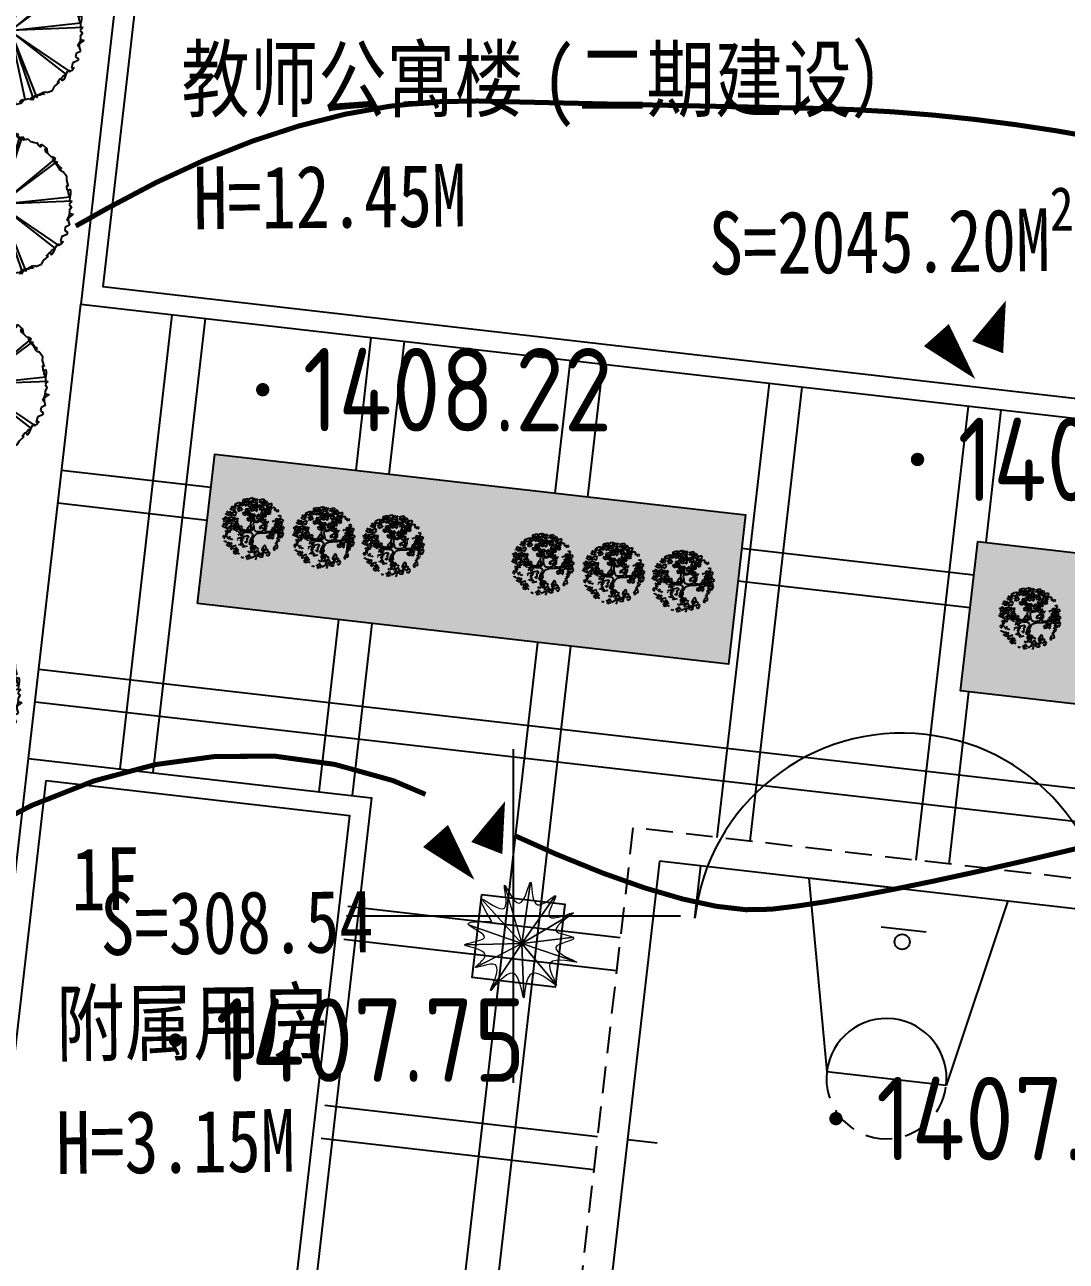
# Model space of a CAD drawing. Extents: x -2226 to 12369489, y -12501589 to 2275.
# Drawn here: x 5663817.36 to 5663848.56, y -6547817.75 to -6547780.72 of the extents above; entities that cross this region are included whole.
import ezdxf
from ezdxf.enums import TextEntityAlignment as Align

# ---------------------------------------------------------------- set-up
doc = ezdxf.new("R2010")
doc.units = 0
doc.header["$LTSCALE"] = 1000
doc.header["$MEASUREMENT"] = 0
doc.linetypes.add('DASHED', pattern=[1.2, 0.8, -0.4])
doc.layers.get('0').update_dxf_attribs({"linetype": 'CONTINUOUS'})
for name, color, linetype in [('0-road', 33, 'CONTINUOUS'), ('0-tree', 93, 'CONTINUOUS'), ('2222', 7, 'CONTINUOUS'), ('caodi', 7, 'CONTINUOUS'), ('GN-树木', 7, 'CONTINUOUS'), ('PUB_TEXT', 7, 'CONTINUOUS'), ('TREE', 94, 'CONTINUOUS'), ('体育块', 117, 'CONTINUOUS'), ('周边地形图', 8, 'CONTINUOUS'), ('建筑轮廓', 2, 'CONTINUOUS'), ('树', 85, 'CONTINUOUS'), ('灌木', 94, 'CONTINUOUS')]:
    doc.layers.add(name, color=color, linetype=linetype)
doc.styles.add('HT', font='simhei.ttf', dxfattribs={"width": 0.8})
doc.styles.get("Standard").update_dxf_attribs({"font": 'GBENOR', "bigfont": 'GBCBIG'})

# ---------------------------------------------------------------- blocks, each defined once
blk = doc.blocks.new('gc090')
for points in [[(1.067, 1.447, 0, 1, 0), (0.52, 0.049, 1, 1, 0)], [(-1.016, 0.411, 1, 0, 0), (0.151, -0.902, 0, 0, 0)]]:
    blk.add_lwpolyline(points, format="xyseb")
blk = doc.blocks.new('SSS')
at = {"layer": '体育块', "color": 7, "linetype": 'DASHED'}
for p, q in [((4171692, -5454047), (4167957, -5483814)), ((4188361, -5456139), (4171692, -5454047))]:
    blk.add_line(p, q, dxfattribs=at)
at = {"layer": '体育块', "color": 7, "linetype": 'ByBlock'}
for p, q in [((4172473, -5455052), (4168962, -5483033)), ((4187356, -5456920), (4172473, -5455052)), ((4179095, -5457092), (4180435, -5457260)), ((4180991, -5461866), (4177419, -5461417)), ((4172320, -5463499), (4171427, -5463387))]:
    blk.add_line(p, q, dxfattribs=at)
at = {"layer": '体育块', "color": 7}
for p, q in [((4173517, -5456770), (4173713, -5455208)), ((4179914, -5455986), (4176938, -5455612)), ((4176938, -5455612), (4177419, -5461417)), ((4182891, -5456359), (4180991, -5461866))]:
    blk.add_line(p, q, dxfattribs=at)
at = {"layer": '体育块', "color": 7, "linetype": 'ByBlock'}
blk.add_circle((4179718, -5457549), 225, dxfattribs=at)
at = {"layer": '体育块', "color": 7}
blk.add_arc((4179718, -5457549), 6250, 172.848, 352.848, dxfattribs=at)
at = {"layer": '体育块', "color": 7, "linetype": 'DASHED'}
blk.add_arc((4179205, -5461641), 1800, 352.848, 172.848, dxfattribs=at)
at = {"layer": '体育块', "color": 7, "linetype": 'ByBlock'}
blk.add_arc((4179205, -5461641), 1800, 172.848, 352.848, dxfattribs=at)
blk = doc.blocks.new('wqeqweq')
at = {"layer": '0-tree', "color": 76}
for p, q in [((164050, -121836), (163967, -121908)), ((164143, -121836), (164050, -121836)), ((164184, -121836), (164143, -121836)), ((164163, -121856), (164184, -121836)), ((164380, -121836), (164266, -121877)), ((164421, -121681), (164339, -121702)), ((164339, -121702), (164339, -121784)), ((164339, -121784), (164390, -121784)), ((164421, -121856), (164380, -121836)), ((164390, -121784), (164411, -121753)), ((164411, -121753), (164442, -121815)), ((164483, -121702), (164421, -121681)), ((164442, -121815), (164421, -121825)), ((164421, -121825), (164421, -121856)), ((164545, -121691), (164483, -121702)), ((164638, -121629), (164545, -121691)), ((164741, -121650), (164638, -121629)), ((164762, -121681), (164741, -121650)), ((164803, -121609), (164762, -121681)), ((164855, -121598), (164803, -121609)), ((164979, -121598), (164855, -121598)), ((165084, -123763), (164948, -121609)), ((164948, -121609), (164969, -121650)), ((164969, -121650), (165031, -121660)), ((165062, -121609), (164979, -121598)), ((165031, -121660), (165062, -121691)), ((165041, -121640), (165062, -121609)), ((165041, -121691), (165041, -121640)), ((165092, -121681), (165041, -121691)), ((165062, -121691), (165092, -121691)), ((165084, -123763), (165185, -121629)), ((165092, -121691), (165084, -123763)), ((165123, -121660), (165092, -121681)), ((165154, -121691), (165123, -121660)), ((165144, -121733), (165154, -121691)), ((165185, -121629), (165258, -121681)), ((165258, -121681), (165196, -121702)), ((165196, -121702), (165247, -121712)), ((165247, -121712), (165330, -121671)), ((165330, -121671), (165351, -121650)), ((165351, -121650), (165454, -121702)), ((165454, -121702), (165516, -121702)), ((165516, -121702), (165536, -121702)), ((165536, -121702), (165660, -121702)), ((165722, -121753), (165640, -121681)), ((165640, -121681), (165733, -121753)), ((165660, -121702), (165722, -121753)), ((165733, -121753), (165753, -121774)), ((165753, -121774), (165805, -121774)), ((165805, -121774), (165784, -121691)), ((165784, -121691), (165857, -121712)), ((165857, -121712), (165980, -121774)), ((166032, -121898), (165929, -121794)), ((165929, -121794), (165960, -121877)), ((165980, -121774), (166032, -121898)), ((163647, -122104), (163626, -122207)), ((163626, -122207), (163647, -122166)), ((163688, -122042), (163647, -122104)), ((163647, -122166), (163709, -122176)), ((163761, -122042), (163688, -122042)), ((163709, -122176), (163771, -122187)), ((163812, -122021), (163761, -122042)), ((163771, -122187), (163761, -122228)), ((163905, -121939), (163812, -122021)), ((163967, -121939), (163905, -121939)), ((163967, -121908), (163967, -121939)), ((164174, -121929), (164163, -121856)), ((164246, -121918), (164174, -121929)), ((164266, -121877), (164246, -121918)), ((166311, -121991), (165084, -123763)), ((165084, -123763), (166383, -122063)), ((165960, -121877), (166063, -121918)), ((166063, -121918), (166177, -121980)), ((166177, -121980), (166197, -121960)), ((166197, -121960), (166311, -121991)), ((166301, -122032), (166228, -121970)), ((166228, -121970), (166228, -122021)), ((166228, -122021), (166311, -122104)), ((166332, -122094), (166301, -122032)), ((166311, -122104), (166435, -122187)), ((166466, -122166), (166332, -122094)), ((166383, -122063), (166383, -122145)), ((166383, -122145), (166466, -122187)), ((166435, -122187), (166528, -122279)), ((166486, -122197), (166466, -122166)), ((166466, -122187), (166559, -122248)), ((166569, -122218), (166486, -122197)), ((163317, -122517), (163275, -122579)), ((163399, -122475), (163317, -122517)), ((163430, -122465), (163399, -122475)), ((163492, -122352), (163430, -122465)), ((163533, -122269), (163492, -122352)), ((163513, -122372), (163585, -122331)), ((163554, -122434), (163513, -122372)), ((163585, -122259), (163533, -122269)), ((163533, -122455), (163647, -122279)), ((165084, -123763), (163533, -122455)), ((163585, -122393), (163554, -122434)), ((163585, -122331), (163585, -122259)), ((163595, -122362), (163585, -122393)), ((163647, -122352), (163595, -122362)), ((163647, -122279), (165084, -123763)), ((163730, -122290), (163647, -122352)), ((163761, -122228), (163657, -122238)), ((163657, -122238), (163657, -122269)), ((163657, -122269), (163657, -122290)), ((163657, -122290), (163730, -122290)), ((166528, -122279), (166600, -122310)), ((166559, -122248), (166569, -122218)), ((166600, -122310), (166631, -122290)), ((166631, -122290), (166776, -122403)), ((166776, -122403), (166807, -122527)), ((166807, -122527), (166910, -122692)), ((163141, -122868), (163120, -122991)), ((163244, -122806), (163141, -122826)), ((163141, -122826), (163141, -122868)), ((163244, -122713), (163193, -122713)), ((163193, -122713), (163244, -122806)), ((163203, -122744), (163306, -122672)), ((163224, -122682), (163203, -122744)), ((163275, -122579), (163224, -122579)), ((163224, -122579), (163224, -122682)), ((163244, -122775), (163244, -122713)), ((163306, -122672), (163327, -122754)), ((163327, -122754), (163409, -122775)), ((163409, -122775), (163451, -122702)), ((163451, -122651), (163420, -122630)), ((163420, -122630), (163440, -122713)), ((163440, -122713), (163513, -122702)), ((163451, -122702), (163451, -122651)), ((163513, -122702), (165084, -123763)), ((166910, -122692), (166858, -122672)), ((166858, -122672), (166858, -122692)), ((166858, -122692), (166899, -122795)), ((166899, -122795), (166920, -122816)), ((166920, -122816), (166982, -122754)), ((166972, -122899), (166930, -122785)), ((167044, -122971), (166972, -122899)), ((166982, -122754), (167013, -122806)), ((167013, -122806), (167034, -122878)), ((167034, -122878), (167044, -123002)), ((162996, -123115), (162976, -123208)), ((162976, -123208), (162986, -123177)), ((163017, -123270), (162976, -123322)), ((162986, -123177), (163162, -123136)), ((163120, -123033), (162996, -123115)), ((163048, -123353), (163017, -123270)), ((163162, -123136), (163038, -123167)), ((163038, -123167), (163110, -123208)), ((163058, -123260), (163048, -123353)), ((163100, -123239), (163058, -123239)), ((163058, -123239), (163058, -123260)), ((163110, -123208), (163100, -123239)), ((163120, -122991), (163120, -123033)), ((165084, -123763), (167044, -122971)), ((167147, -123084), (165084, -123763)), ((167044, -123002), (167065, -123084)), ((167065, -123084), (167127, -123095)), ((167127, -123105), (167085, -123198)), ((167085, -123198), (167127, -123229)), ((167127, -123095), (167147, -123084)), ((167127, -123229), (167168, -123249)), ((167168, -123249), (167137, -123373)), ((162996, -123363), (162893, -123476)), ((162893, -123476), (162924, -123507)), ((162924, -123507), (162924, -123631)), ((162924, -123631), (162924, -123703)), ((162924, -123703), (162986, -123641)), ((162976, -123322), (162996, -123363)), ((162986, -123641), (165084, -123763)), ((167137, -123373), (167158, -123425)), ((167168, -123538), (167137, -123662)), ((167137, -123662), (167168, -123672)), ((167158, -123425), (167168, -123538)), ((167281, -123445), (167168, -123590)), ((167168, -123672), (167178, -123559)), ((167168, -123590), (167189, -123672)), ((167178, -123456), (167281, -123445)), ((167178, -123559), (167178, -123456)), ((167189, -123672), (167261, -123796)), ((162893, -123837), (162934, -123879)), ((162934, -123879), (162965, -123951)), ((162955, -123786), (162945, -123755)), ((162955, -124023), (162945, -124075)), ((165084, -123763), (162955, -123786)), ((165084, -123763), (162955, -124188)), ((162965, -123951), (162955, -123992)), ((162955, -123992), (162955, -124023)), ((162976, -124075), (165084, -123763)), ((165041, -123788), (163065, -124290)), ((163513, -124849), (165084, -123788)), ((165084, -123788), (163533, -125096)), ((163647, -125272), (165084, -123788)), ((165106, -123778), (164211, -125622)), ((165078, -123825), (164426, -125734)), ((165084, -123788), (164948, -125942)), ((165092, -125860), (165084, -123788)), ((165084, -123788), (165185, -125922)), ((166311, -125561), (165084, -123788)), ((165084, -123788), (166383, -125488)), ((167147, -124467), (165084, -123788)), ((165084, -123788), (167044, -124580)), ((165087, -123778), (165534, -125864)), ((165087, -123797), (166056, -125631)), ((165087, -123806), (165339, -125883)), ((167261, -123796), (167158, -123889)), ((167158, -123889), (167168, -123992)), ((167168, -123992), (167261, -124013)), ((167261, -124013), (167261, -124085)), ((162955, -124095), (162914, -124064)), ((162914, -124064), (162934, -124157)), ((162934, -124157), (162945, -124250)), ((162945, -124075), (162976, -124075)), ((162945, -124250), (163017, -124261)), ((162955, -124147), (162955, -124095)), ((162955, -124188), (162955, -124147)), ((163027, -124384), (162996, -124405)), ((162996, -124405), (163058, -124488)), ((163017, -124261), (163079, -124281)), ((163058, -124395), (163027, -124384)), ((163089, -124291), (163048, -124302)), ((163048, -124302), (163058, -124395)), ((163079, -124281), (163089, -124291)), ((167137, -124446), (167096, -124426)), ((167096, -124426), (167096, -124488)), ((167168, -124168), (167137, -124178)), ((167137, -124178), (167137, -124343)), ((167137, -124343), (167158, -124343)), ((167178, -124415), (167137, -124446)), ((167158, -124343), (167220, -124312)), ((167261, -124085), (167168, -124168)), ((167220, -124312), (167178, -124415)), ((163058, -124488), (163069, -124570)), ((163069, -124570), (163100, -124570)), ((163100, -124570), (163141, -124601)), ((163141, -124601), (163151, -124642)), ((163151, -124642), (163151, -124735)), ((163151, -124735), (163162, -124818)), ((163306, -124880), (163327, -124797)), ((163327, -124797), (163409, -124776)), ((163409, -124776), (163451, -124849)), ((166858, -124859), (166899, -124756)), ((166899, -124756), (166920, -124735)), ((166920, -124735), (166982, -124797)), ((166972, -124653), (166930, -124766)), ((167044, -124580), (166972, -124653)), ((166982, -124797), (167013, -124745)), ((167013, -124745), (167034, -124673)), ((167034, -124673), (167044, -124549)), ((167044, -124549), (167065, -124467)), ((167065, -124467), (167127, -124457)), ((167127, -124457), (167147, -124467)), ((163162, -124818), (163358, -124807)), ((163224, -124869), (163203, -124807)), ((163203, -124807), (163306, -124880)), ((163224, -124972), (163224, -124869)), ((163275, -124972), (163224, -124972)), ((163317, -125034), (163275, -124972)), ((163399, -125076), (163317, -125034)), ((163358, -124807), (163337, -124880)), ((163430, -125086), (163399, -125076)), ((163420, -124921), (163440, -124838)), ((163451, -124900), (163420, -124921)), ((163492, -125199), (163430, -125086)), ((163440, -124838), (163513, -124849)), ((163451, -124849), (163451, -124900)), ((163554, -125117), (163513, -125179)), ((163533, -125096), (163647, -125272)), ((163585, -125158), (163554, -125117)), ((163595, -125189), (163585, -125158)), ((166631, -125261), (166776, -125148)), ((166776, -125148), (166807, -125024)), ((166807, -125024), (166910, -124859)), ((166910, -124859), (166858, -124880)), ((166858, -124880), (166858, -124859)), ((163533, -125282), (163492, -125199)), ((163513, -125179), (163585, -125220)), ((163585, -125292), (163533, -125282)), ((163585, -125220), (163585, -125292)), ((163647, -125199), (163595, -125189)), ((163647, -125447), (163626, -125344)), ((163626, -125344), (163647, -125385)), ((163730, -125261), (163647, -125199)), ((163647, -125385), (163709, -125375)), ((163688, -125509), (163647, -125447)), ((163657, -125282), (163657, -125261)), ((163657, -125261), (163730, -125261)), ((163657, -125313), (163657, -125282)), ((163761, -125323), (163657, -125313)), ((163761, -125509), (163688, -125509)), ((163709, -125375), (163771, -125365)), ((163771, -125365), (163761, -125323)), ((163812, -125530), (163761, -125509)), ((163905, -125612), (163812, -125530)), ((166228, -125530), (166311, -125447)), ((166301, -125519), (166228, -125581)), ((166228, -125581), (166228, -125530)), ((166332, -125457), (166301, -125519)), ((166311, -125447), (166435, -125365)), ((166466, -125385), (166332, -125457)), ((166383, -125406), (166466, -125365)), ((166383, -125488), (166383, -125406)), ((166435, -125365), (166528, -125272)), ((166466, -125365), (166559, -125303)), ((166486, -125354), (166466, -125385)), ((166569, -125334), (166486, -125354)), ((166528, -125272), (166600, -125241)), ((166559, -125303), (166569, -125334)), ((166600, -125241), (166631, -125261)), ((163967, -125612), (163905, -125612)), ((163967, -125643), (163967, -125612)), ((164050, -125715), (163967, -125643)), ((164143, -125715), (164050, -125715)), ((164184, -125715), (164143, -125715)), ((164174, -125623), (164163, -125695)), ((164163, -125695), (164184, -125715)), ((164246, -125633), (164174, -125623)), ((164266, -125674), (164246, -125633)), ((164380, -125715), (164266, -125674)), ((164339, -125850), (164339, -125767)), ((164339, -125767), (164390, -125767)), ((164421, -125870), (164339, -125850)), ((164421, -125695), (164380, -125715)), ((164390, -125767), (164411, -125798)), ((164411, -125798), (164442, -125736)), ((164421, -125726), (164421, -125695)), ((164442, -125736), (164421, -125726)), ((164483, -125850), (164421, -125870)), ((164545, -125860), (164483, -125850)), ((164638, -125922), (164545, -125860)), ((164741, -125901), (164638, -125922)), ((164762, -125870), (164741, -125901)), ((164803, -125942), (164762, -125870)), ((164948, -125942), (164969, -125901)), ((164969, -125901), (165031, -125891)), ((165031, -125891), (165062, -125860)), ((165092, -125870), (165041, -125860)), ((165041, -125860), (165041, -125911)), ((165062, -125860), (165092, -125860)), ((165123, -125891), (165092, -125870)), ((165154, -125860), (165123, -125891)), ((165144, -125819), (165154, -125860)), ((165185, -125922), (165258, -125870)), ((165196, -125850), (165247, -125839)), ((165258, -125870), (165196, -125850)), ((165247, -125839), (165330, -125880)), ((165330, -125880), (165351, -125901)), ((165351, -125901), (165454, -125850)), ((165454, -125850), (165516, -125850)), ((165516, -125850), (165536, -125850)), ((165536, -125850), (165660, -125850)), ((165722, -125798), (165640, -125870)), ((165640, -125870), (165733, -125798)), ((165660, -125850), (165722, -125798)), ((165733, -125798), (165753, -125777)), ((165753, -125777), (165805, -125777)), ((165805, -125777), (165784, -125860)), ((165784, -125860), (165857, -125839)), ((165857, -125839), (165980, -125777)), ((166032, -125653), (165929, -125757)), ((165929, -125757), (165960, -125674)), ((165960, -125674), (166063, -125633)), ((165980, -125777), (166032, -125653)), ((166063, -125633), (166177, -125571)), ((166177, -125571), (166197, -125592)), ((166197, -125592), (166311, -125561)), ((164855, -125953), (164803, -125942)), ((164979, -125953), (164855, -125953)), ((165062, -125942), (164979, -125953)), ((165041, -125911), (165062, -125942))]:
    blk.add_line(p, q, dxfattribs=at)
for centre, radius in [((165078, -123769), 85.9), ((165069, -123732), 75.1), ((165056, -123787), 34.9), ((165106, -123778), 75.1), ((165083, -123767), 42.8)]:
    blk.add_circle(centre, radius, dxfattribs=at)
blk = doc.blocks.new('银杏')
at = {"layer": '树'}
for p, q in [((-1779, 2121), (-1842, 2086)), ((-1842, 2086), (-1809, 1967)), ((-1740, 1990), (-1779, 2121)), ((-2357, 1231), (-2239, 1343)), ((-2256, 1196), (-2357, 1231)), ((-2259, 965), (-2192, 1109)), ((-2192, 1109), (-2256, 1196)), ((-2239, 1343), (-1859, 1218)), ((-2061, 1197), (-2140, 1016)), ((-2083, 1544), (-2043, 1655)), ((-1993, 1335), (-2083, 1544)), ((-1881, 1022), (-2061, 1197)), ((-2043, 1655), (-1862, 1582)), ((-1803, 1402), (-1993, 1335)), ((-1859, 1218), (-1881, 1022)), ((-1809, 1967), (-1796, 1913)), ((-1679, 1285), (-1803, 1402)), ((-1728, 1313), (-1791, 1278)), ((-1791, 1278), (-1757, 1159)), ((-1744, 1105), (-1774, 1012)), ((-1757, 1159), (-1744, 1105)), ((-1688, 1927), (-1740, 1990)), ((-1688, 1182), (-1728, 1313)), ((-1683, 2006), (-1688, 1927)), ((-1637, 1119), (-1688, 1182)), ((-1632, 1198), (-1637, 1119)), ((-1517, 1139), (-1556, 1210)), ((-1422, 1085), (-1517, 1139)), ((1861, 1070), (2241, 945)), ((1957, 1990), (1896, 1865)), ((2040, 1929), (1957, 1990)), ((1967, 1706), (2100, 1703)), ((1971, 1876), (2040, 1899)), ((2105, 1752), (2010, 1806)), ((2040, 1899), (2040, 1929)), ((2100, 1703), (2105, 1752)), ((2231, 1413), (2226, 1333)), ((2292, 1538), (2231, 1413)), ((2375, 1477), (2292, 1538)), ((2303, 1254), (2436, 1251)), ((2307, 1424), (2376, 1447)), ((2346, 1354), (2307, 1424)), ((2441, 1300), (2346, 1354)), ((2418, 1049), (2357, 941)), ((2376, 1447), (2375, 1477)), ((2487, 1029), (2418, 1049)), ((2422, 909), (2487, 1029)), ((2436, 1251), (2441, 1300)), ((-2494, 659), (-2376, 771)), ((-2392, 624), (-2494, 659)), ((-2328, 537), (-2392, 624)), ((-2376, 771), (-1995, 646)), ((-2197, 626), (-2276, 444)), ((-2276, 444), (-2162, 416)), ((-2212, 762), (-2259, 965)), ((-2180, 764), (-2212, 762)), ((-2018, 450), (-2197, 626)), ((-2030, 848), (-2180, 764)), ((-1976, 168), (-2166, 276)), ((-2162, 416), (-2009, 287)), ((-2140, 1016), (-2026, 987)), ((-2080, 857), (-1962, 968)), ((-1979, 821), (-2080, 857)), ((-1839, 740), (-2030, 848)), ((-2026, 987), (-1873, 859)), ((-1995, 646), (-2018, 450)), ((-2009, 287), (-1897, 410)), ((-1982, 590), (-1915, 735)), ((-1935, 388), (-1982, 590)), ((-1915, 735), (-1979, 821)), ((-1806, 246), (-1976, 168)), ((-1962, 968), (-1582, 843)), ((-1903, 390), (-1935, 388)), ((-1753, 473), (-1903, 390)), ((-1897, 410), (-1806, 246)), ((-1873, 859), (-1761, 982)), ((-1784, 823), (-1863, 641)), ((-1863, 641), (-1749, 613)), ((-1670, 818), (-1839, 740)), ((-1801, 161), (-1683, 273)), ((-1700, 126), (-1801, 161)), ((-1604, 647), (-1784, 823)), ((-1774, 1012), (-1761, 989)), ((-1761, 989), (-1673, 977)), ((-1761, 982), (-1670, 818)), ((-1562, 365), (-1753, 473)), ((-1749, 613), (-1596, 484)), ((-1703, -105), (-1635, 39)), ((-1635, 39), (-1700, 126)), ((-1683, 273), (-1302, 148)), ((-1596, 484), (-1484, 607)), ((-1504, 128), (-1584, -54)), ((-1393, 444), (-1562, 365)), ((-1325, -48), (-1504, 128)), ((-1302, 148), (-1325, -48)), ((-1032, 733), (-925, 716)), ((1075, 115), (986, 324)), ((1026, 434), (1207, 361)), ((1266, 182), (1075, 115)), ((1207, 361), (1450, 200)), ((1390, 65), (1266, 182)), ((1291, 513), (1345, 441)), ((1345, 441), (1409, 354)), ((1450, 200), (1390, 65)), ((1409, 354), (1469, 406)), ((1481, 30), (1453, -18)), ((1469, 406), (1560, 310)), ((1471, 517), (1479, 598)), ((1530, 569), (1471, 517)), ((1542, 137), (1481, 30)), ((1662, 614), (1530, 569)), ((1611, 118), (1542, 137)), ((1546, -3), (1611, 118)), ((1560, 310), (1599, 341)), ((1570, 446), (1592, 524)), ((1599, 341), (1570, 446)), ((1592, 524), (1657, 491)), ((1663, 263), (1656, 237)), ((1656, 237), (1710, 166)), ((1657, 491), (1678, 513)), ((1678, 513), (1662, 614)), ((1751, 307), (1663, 263)), ((1710, 166), (1774, 78)), ((1779, 354), (1751, 307)), ((1840, 462), (1779, 354)), ((1834, 130), (1926, 35)), ((1904, 68), (1835, 87)), ((1836, 241), (1844, 322)), ((1896, 293), (1836, 241)), ((1839, -53), (1904, 68)), ((1909, 442), (1840, 462)), ((1841, 692), (1909, 836)), ((1888, 489), (1841, 692)), ((1844, 322), (1909, 442)), ((1920, 491), (1888, 489)), ((2028, 339), (1896, 293)), ((2070, 575), (1920, 491)), ((1926, 35), (1964, 65)), ((1935, 171), (1957, 248)), ((1964, 65), (1935, 171)), ((1957, 248), (2022, 215)), ((2040, 924), (1960, 743)), ((1960, 743), (2075, 715)), ((2022, 215), (2043, 237)), ((2043, 237), (2028, 339)), ((2219, 749), (2040, 924)), ((2261, 467), (2070, 575)), ((2075, 715), (2228, 586)), ((2100, 39), (2141, 149)), ((2190, -170), (2100, 39)), ((2141, 149), (2322, 76)), ((2241, 945), (2219, 749)), ((2228, 586), (2339, 709)), ((2242, 849), (2234, 823)), ((2234, 823), (2288, 752)), ((2329, 894), (2242, 849)), ((2318, 508), (2255, 474)), ((2255, 474), (2288, 355)), ((2430, 545), (2261, 467)), ((2302, 301), (2271, 208)), ((2271, 208), (2284, 184)), ((2284, 184), (2373, 173)), ((2288, 752), (2352, 665)), ((2288, 355), (2302, 301)), ((2357, 378), (2318, 508)), ((2357, 941), (2329, 894)), ((2339, 709), (2430, 545)), ((2352, 665), (2412, 717)), ((2409, 314), (2357, 378)), ((2373, 173), (2480, 156)), ((2414, 394), (2409, 314)), ((2412, 717), (2504, 621)), ((2414, 827), (2422, 909)), ((2474, 880), (2414, 827)), ((2475, 519), (2414, 394)), ((2606, 925), (2474, 880)), ((2558, 458), (2475, 519)), ((2480, 156), (2486, 235)), ((2486, 235), (2618, 232)), ((2490, 405), (2558, 428)), ((2529, 335), (2490, 405)), ((2504, 621), (2542, 652)), ((2513, 757), (2535, 834)), ((2542, 652), (2513, 757)), ((2624, 281), (2529, 335)), ((2535, 834), (2600, 802)), ((2558, 428), (2558, 458)), ((2600, 802), (2621, 824)), ((2621, 824), (2606, 925)), ((2618, 232), (2624, 281)), ((-2057, -91), (-2057, -60)), ((-1655, -308), (-1703, -105)), ((-1624, -306), (-1655, -308)), ((-1474, -222), (-1624, -306)), ((-1584, -54), (-1469, -82)), ((-1283, -330), (-1474, -222)), ((-1469, -82), (-1316, -211)), ((-1316, -211), (-1204, -88)), ((-1114, -251), (-1283, -330)), ((-1204, -88), (-1114, -251)), ((-1177, -1203), (-1135, -979)), ((-1135, -979), (-1041, -910)), ((-1041, -910), (-930, -1071)), ((325, -413), (443, -302)), ((426, -448), (325, -413)), ((423, -679), (490, -535)), ((490, -535), (426, -448)), ((443, -302), (823, -427)), ((652, -797), (502, -880)), ((749, -124), (867, -13)), ((851, -160), (749, -124)), ((860, -932), (799, -1040)), ((823, -427), (801, -622)), ((809, -786), (921, -662)), ((1012, -826), (843, -905)), ((848, -391), (915, -246)), ((895, -593), (848, -391)), ((915, -246), (851, -160)), ((928, -952), (860, -932)), ((864, -1072), (928, -952)), ((867, -13), (1248, -138)), ((926, -591), (895, -593)), ((921, -662), (1012, -826)), ((1077, -508), (926, -591)), ((1046, -158), (967, -340)), ((967, -340), (1081, -368)), ((1225, -334), (1046, -158)), ((1267, -616), (1077, -508)), ((1277, -702), (1214, -737)), ((1365, -62), (1358, -88)), ((1453, -18), (1365, -62)), ((1662, -709), (1754, -805)), ((1762, -1019), (1700, -1054)), ((1754, -805), (1792, -774)), ((1802, -1150), (1762, -1019)), ((1792, -774), (1763, -669)), ((1920, -1008), (1859, -1134)), ((1924, -715), (1877, -513)), ((2023, -36), (1891, -81)), ((1896, -135), (2277, -260)), ((2003, -1069), (1920, -1008)), ((1955, -713), (1924, -715)), ((2004, -715), (1942, -750)), ((1953, -127), (2017, -159)), ((2106, -630), (1955, -713)), ((1958, -1015), (1971, -1039)), ((2017, -159), (2039, -138)), ((2039, -138), (2023, -36)), ((2254, -456), (2075, -280)), ((2110, -490), (2263, -619)), ((2167, -1068), (2172, -988)), ((2172, -988), (2305, -991)), ((2381, -103), (2190, -170)), ((2277, -260), (2254, -456)), ((2263, -619), (2375, -496)), ((2466, -659), (2296, -738)), ((2305, -991), (2311, -942)), ((2375, -496), (2466, -659)), ((770, -1087), (683, -1132)), ((799, -1040), (770, -1087)), ((856, -1153), (864, -1072)), ((915, -1101), (856, -1153)), ((1047, -1055), (915, -1101)), ((1025, -1624), (1139, -1652)), ((1063, -1157), (1047, -1055)), ((1354, -1538), (1264, -1328)), ((1305, -1218), (1486, -1291)), ((1700, -1054), (1733, -1173)), ((1746, -1227), (1716, -1320)), ((1733, -1173), (1746, -1227)), ((1853, -1213), (1802, -1150)), ((1859, -1134), (1853, -1213)), ((1930, -1293), (2063, -1295)), ((1934, -1122), (2003, -1100)), ((1973, -1193), (1934, -1122)), ((2068, -1247), (1973, -1193)), ((2003, -1100), (2003, -1069)), ((2060, -1051), (2167, -1068)), ((2063, -1295), (2068, -1247))]:
    blk.add_line(p, q, dxfattribs=at)
at = {"layer": '树', "color": 60}
for p, q in [((-1622, 2132), (-1683, 2006)), ((-1539, 2071), (-1622, 2132)), ((-1574, 2147), (-1456, 2259)), ((-1473, 2112), (-1574, 2147)), ((-1539, 2040), (-1539, 2071)), ((-1456, 2259), (-1076, 2134)), ((-1098, 1938), (-1277, 2114)), ((-1267, 2458), (-1227, 2569)), ((-1177, 2249), (-1267, 2458)), ((-1227, 2569), (-1046, 2496)), ((-987, 2316), (-1177, 2249)), ((-1078, 2297), (-1141, 2262)), ((-1141, 2262), (-1107, 2143)), ((-1094, 2089), (-1124, 1996)), ((-1107, 2143), (-1094, 2089)), ((-1076, 2134), (-1098, 1938)), ((-1039, 2166), (-1078, 2297)), ((-1046, 2496), (-803, 2334)), ((-987, 2103), (-1039, 2166)), ((-863, 2199), (-987, 2316)), ((-982, 2182), (-987, 2103)), ((-921, 2308), (-982, 2182)), ((-927, 2533), (-934, 2507)), ((-934, 2507), (-880, 2436)), ((-839, 2577), (-927, 2533)), ((-838, 2247), (-921, 2308)), ((-906, 2194), (-837, 2216)), ((-867, 2123), (-906, 2194)), ((-880, 2436), (-816, 2348)), ((-772, 2069), (-867, 2123)), ((-803, 2334), (-863, 2199)), ((-811, 2624), (-839, 2577)), ((-837, 2216), (-838, 2247)), ((-816, 2348), (-756, 2400)), ((-750, 2732), (-811, 2624)), ((-777, 2020), (-772, 2069)), ((-756, 2400), (-664, 2305)), ((-754, 2511), (-746, 2592)), ((-694, 2563), (-754, 2511)), ((-681, 2712), (-750, 2732)), ((-746, 2592), (-681, 2712)), ((-562, 2609), (-694, 2563)), ((-664, 2305), (-626, 2335)), ((-655, 2441), (-633, 2518)), ((-626, 2335), (-655, 2441)), ((-633, 2518), (-568, 2485)), ((-621, 2729), (-503, 2841)), ((-520, 2694), (-621, 2729)), ((-601, 2142), (-609, 2116)), ((-609, 2116), (-555, 2045)), ((-514, 2186), (-601, 2142)), ((-568, 2485), (-547, 2507)), ((-547, 2507), (-562, 2609)), ((-555, 2045), (-491, 1957)), ((-523, 2463), (-456, 2607)), ((-476, 2260), (-523, 2463)), ((-456, 2607), (-520, 2694)), ((-486, 2234), (-514, 2186)), ((-503, 2841), (-123, 2715)), ((-425, 2341), (-486, 2234)), ((-444, 2262), (-476, 2260)), ((-294, 2345), (-444, 2262)), ((-429, 2120), (-421, 2201)), ((-369, 2172), (-429, 2120)), ((-356, 2322), (-425, 2341)), ((-421, 2201), (-356, 2322)), ((-325, 2695), (-404, 2514)), ((-404, 2514), (-290, 2485)), ((-237, 2218), (-369, 2172)), ((-330, 2050), (-308, 2127)), ((-300, 1944), (-330, 2050)), ((-145, 2520), (-325, 2695)), ((-308, 2127), (-243, 2094)), ((-103, 2237), (-294, 2345)), ((-243, 2094), (-222, 2116)), ((-222, 2116), (-237, 2218)), ((-105, 2233), (-206, 2268)), ((-108, 2002), (-41, 2146)), ((-41, 2146), (-105, 2233)), ((66, 2316), (-103, 2237)), ((-88, 2380), (292, 2255)), ((-25, 2480), (66, 2316)), ((64, 2824), (2, 2789)), ((2, 2789), (35, 2670)), ((90, 2235), (11, 2053)), ((11, 2053), (125, 2025)), ((48, 2617), (18, 2524)), ((31, 2500), (120, 2488)), ((35, 2670), (48, 2617)), ((104, 2693), (64, 2824)), ((270, 2059), (90, 2235)), ((155, 2630), (104, 2693)), ((120, 2488), (227, 2471)), ((161, 2710), (155, 2630)), ((222, 2835), (161, 2710)), ((305, 2774), (222, 2835)), ((227, 2471), (232, 2551)), ((232, 2551), (365, 2548)), ((236, 2721), (305, 2744)), ((275, 2651), (236, 2721)), ((292, 2255), (270, 2059)), ((371, 2597), (275, 2651)), ((305, 2744), (305, 2774)), ((352, 2733), (392, 2843)), ((442, 2524), (352, 2733)), ((365, 2548), (371, 2597)), ((434, 2445), (372, 2410)), ((372, 2410), (405, 2291)), ((418, 2237), (388, 2144)), ((388, 2144), (401, 2121)), ((392, 2843), (574, 2770)), ((401, 2121), (489, 2109)), ((405, 2291), (418, 2237)), ((474, 2314), (434, 2445)), ((633, 2591), (442, 2524)), ((525, 2251), (474, 2314)), ((489, 2109), (597, 2092)), ((531, 2330), (525, 2251)), ((592, 2456), (531, 2330)), ((574, 2770), (816, 2609)), ((675, 2395), (592, 2456)), ((597, 2092), (602, 2171)), ((602, 2171), (735, 2169)), ((606, 2342), (675, 2364)), ((645, 2271), (606, 2342)), ((756, 2473), (633, 2591)), ((740, 2217), (645, 2271)), ((675, 2364), (675, 2395)), ((701, 2616), (819, 2727)), ((802, 2581), (701, 2616)), ((735, 2169), (740, 2217)), ((816, 2609), (756, 2473)), ((799, 2350), (866, 2494)), ((846, 2147), (799, 2350)), ((866, 2494), (802, 2581)), ((819, 2727), (1199, 2602)), ((878, 2149), (846, 2147)), ((1028, 2232), (878, 2149)), ((997, 2582), (918, 2401)), ((918, 2401), (1032, 2372)), ((1177, 2407), (997, 2582)), ((1219, 2124), (1028, 2232)), ((1032, 2372), (1185, 2243)), ((1199, 2602), (1177, 2407)), ((1185, 2243), (1297, 2367)), ((1388, 2203), (1219, 2124)), ((1297, 2367), (1388, 2203)), ((1361, 2233), (1402, 2343)), ((1451, 2024), (1361, 2233)), ((1402, 2343), (1583, 2270)), ((1642, 2091), (1451, 2024)), ((1583, 2270), (1825, 2109)), ((1766, 1974), (1642, 2091)), ((1825, 2109), (1766, 1974)), ((-1608, 2018), (-1539, 2040)), ((-1056, 1656), (-1247, 1764)), ((-1242, 1904), (-1089, 1775)), ((-1088, 1069), (-1150, 1034)), ((-1124, 1996), (-1111, 1973)), ((-1111, 1973), (-1023, 1961)), ((-1089, 1775), (-978, 1898)), ((-1048, 938), (-1088, 1069)), ((-887, 1735), (-1056, 1656)), ((-1023, 1961), (-915, 1944)), ((-930, 1080), (-991, 954)), ((-978, 1898), (-887, 1735)), ((-847, 1019), (-930, 1080)), ((-915, 1944), (-910, 2023)), ((-910, 2023), (-777, 2020)), ((-895, 1451), (-854, 1675)), ((-699, 1401), (-895, 1451)), ((-803, 1227), (-866, 1192)), ((-866, 1192), (-833, 1073)), ((-854, 1675), (-759, 1744)), ((-833, 1073), (-819, 1019)), ((-764, 1096), (-803, 1227)), ((-712, 1033), (-764, 1096)), ((-759, 1744), (-649, 1583)), ((-742, 1749), (-700, 1973)), ((-546, 1699), (-742, 1749)), ((-707, 1112), (-712, 1033)), ((-646, 1238), (-707, 1112)), ((-700, 1973), (-606, 2042)), ((-661, 1235), (-699, 1401)), ((-537, 1314), (-661, 1235)), ((-649, 1583), (-537, 1314)), ((-563, 1177), (-646, 1238)), ((-631, 1124), (-563, 1146)), ((-592, 1053), (-631, 1124)), ((-606, 2042), (-495, 1881)), ((-497, 999), (-592, 1053)), ((-563, 1146), (-563, 1177)), ((-508, 1533), (-546, 1699)), ((-383, 1612), (-508, 1533)), ((-495, 1881), (-383, 1612)), ((-491, 1957), (-431, 2010)), ((-444, 1379), (-451, 1353)), ((-451, 1353), (-397, 1282)), ((-357, 1423), (-444, 1379)), ((-431, 2010), (-339, 1914)), ((-397, 1282), (-333, 1194)), ((-328, 1471), (-357, 1423)), ((-339, 1914), (-300, 1944)), ((-333, 1194), (-273, 1247)), ((-267, 1578), (-328, 1471)), ((-273, 1247), (-181, 1151)), ((-271, 1357), (-263, 1438)), ((-212, 1409), (-271, 1357)), ((-199, 1559), (-267, 1578)), ((-263, 1438), (-199, 1559)), ((-80, 1455), (-212, 1409)), ((-181, 1151), (-143, 1181)), ((-172, 1287), (-150, 1364)), ((-143, 1181), (-172, 1287)), ((-150, 1364), (-85, 1332)), ((-61, 1799), (-108, 2002)), ((-85, 1332), (-64, 1353)), ((-64, 1353), (-80, 1455)), ((-29, 1801), (-61, 1799)), ((121, 1885), (-29, 1801)), ((-4, 1424), (114, 1536)), ((98, 1389), (-4, 1424)), ((95, 1158), (162, 1302)), ((142, 955), (95, 1158)), ((162, 1302), (98, 1389)), ((114, 1536), (495, 1411)), ((312, 1777), (121, 1885)), ((125, 2025), (278, 1896)), ((324, 1041), (173, 957)), ((293, 1390), (214, 1209)), ((214, 1209), (328, 1180)), ((278, 1896), (390, 2019)), ((472, 1215), (293, 1390)), ((481, 1856), (312, 1777)), ((514, 933), (324, 1041)), ((328, 1180), (481, 1052)), ((390, 2019), (481, 1856)), ((394, 1857), (512, 1969)), ((495, 1822), (394, 1857)), ((495, 1411), (472, 1215)), ((481, 1052), (593, 1175)), ((492, 1591), (559, 1735)), ((539, 1388), (492, 1591)), ((559, 1735), (495, 1822)), ((512, 1969), (892, 1844)), ((571, 1390), (539, 1388)), ((721, 1474), (571, 1390)), ((593, 1175), (684, 1011)), ((690, 1824), (611, 1642)), ((611, 1642), (725, 1614)), ((870, 1648), (690, 1824)), ((912, 1366), (721, 1474)), ((725, 1614), (879, 1485)), ((892, 1844), (870, 1648)), ((879, 1485), (990, 1608)), ((1081, 1444), (912, 1366)), ((990, 1608), (1081, 1444)), ((1151, 1827), (1144, 1802)), ((1144, 1802), (1198, 1731)), ((1238, 1872), (1151, 1827)), ((1198, 1731), (1262, 1643)), ((1267, 1919), (1238, 1872)), ((1262, 1643), (1322, 1695)), ((1327, 2027), (1267, 1919)), ((1322, 1695), (1413, 1600)), ((1323, 1806), (1332, 1887)), ((1383, 1858), (1323, 1806)), ((1396, 2007), (1327, 2027)), ((1332, 1887), (1396, 2007)), ((1515, 1904), (1383, 1858)), ((1472, 1054), (1409, 1019)), ((1413, 1600), (1452, 1630)), ((1423, 1736), (1445, 1813)), ((1452, 1630), (1423, 1736)), ((1445, 1813), (1510, 1780)), ((1511, 923), (1472, 1054)), ((1510, 1780), (1531, 1802)), ((1531, 1802), (1515, 1904)), ((1629, 1065), (1568, 939)), ((1584, 1431), (1625, 1541)), ((1674, 1222), (1584, 1431)), ((1625, 1541), (1806, 1469)), ((1712, 1004), (1629, 1065)), ((1865, 1289), (1674, 1222)), ((1799, 1979), (1737, 1944)), ((1737, 1944), (1770, 1825)), ((1743, 958), (1861, 1070)), ((1783, 1772), (1753, 1679)), ((1753, 1679), (1766, 1655)), ((1766, 1655), (1855, 1643)), ((1770, 1825), (1783, 1772)), ((1839, 1848), (1799, 1979)), ((1806, 1469), (2048, 1307)), ((1890, 1785), (1839, 1848)), ((1855, 1643), (1962, 1626)), ((1989, 1172), (1865, 1289)), ((1896, 1865), (1890, 1785)), ((1962, 1626), (1967, 1706)), ((2010, 1806), (1971, 1876)), ((2048, 1307), (1989, 1172)), ((2135, 1527), (2072, 1493)), ((2072, 1493), (2106, 1374)), ((2119, 1320), (2089, 1227)), ((2089, 1227), (2102, 1203)), ((2102, 1203), (2190, 1191)), ((2106, 1374), (2119, 1320)), ((2175, 1397), (2135, 1527)), ((2226, 1333), (2175, 1397)), ((2190, 1191), (2298, 1175)), ((2298, 1175), (2303, 1254)), ((-997, 875), (-1048, 938)), ((-991, 954), (-997, 875)), ((-925, 716), (-920, 796)), ((-920, 796), (-787, 793)), ((-916, 966), (-847, 989)), ((-877, 895), (-916, 966)), ((-895, 637), (-854, 748)), ((-805, 428), (-895, 637)), ((-782, 841), (-877, 895)), ((-854, 748), (-673, 675)), ((-819, 1019), (-849, 926)), ((-849, 926), (-837, 903)), ((-847, 989), (-847, 1019)), ((-837, 903), (-748, 891)), ((-614, 495), (-805, 428)), ((-787, 793), (-782, 841)), ((-748, 891), (-641, 874)), ((-673, 675), (-430, 513)), ((-641, 874), (-635, 953)), ((-635, 953), (-503, 951)), ((-490, 378), (-614, 495)), ((-503, 951), (-497, 999)), ((-430, 513), (-490, 378)), ((173, 957), (142, 955)), ((237, 272), (278, 496)), ((433, 222), (237, 272)), ((278, 496), (373, 566)), ((373, 566), (483, 404)), ((471, 56), (433, 222)), ((596, 135), (471, 56)), ((483, 404), (596, 135)), ((684, 1011), (514, 933)), ((986, 324), (1026, 434)), ((1298, 538), (1291, 513)), ((1385, 583), (1298, 538)), ((1414, 630), (1385, 583)), ((1409, 1019), (1442, 900)), ((1474, 738), (1414, 630)), ((1456, 846), (1425, 753)), ((1425, 753), (1438, 730)), ((1438, 730), (1527, 718)), ((1442, 900), (1456, 846)), ((1543, 718), (1474, 738)), ((1479, 598), (1543, 718)), ((1563, 860), (1511, 923)), ((1527, 718), (1634, 701)), ((1568, 939), (1563, 860)), ((1634, 701), (1639, 781)), ((1639, 781), (1772, 778)), ((1643, 951), (1712, 974)), ((1682, 880), (1643, 951)), ((1778, 826), (1682, 880)), ((1712, 974), (1712, 1004)), ((1844, 923), (1743, 958)), ((1772, 778), (1778, 826)), ((1909, 836), (1844, 923))]:
    blk.add_line(p, q, dxfattribs=at)
at = {"layer": '树', "color": 76}
for p, q in [((-2481, 154), (-2441, 265)), ((-2391, -55), (-2481, 154)), ((-2441, 265), (-2260, 192)), ((-2395, 393), (-2328, 537)), ((-2348, 190), (-2395, 393)), ((-2201, 12), (-2391, -55)), ((-2316, 192), (-2348, 190)), ((-2166, 276), (-2316, 192)), ((-2260, 192), (-2017, 30)), ((-2077, -105), (-2201, 12)), ((-2140, 1), (-2201, -125)), ((-2057, -60), (-2140, 1)), ((-2017, 30), (-2077, -105)), ((-2298, -10), (-2360, -45)), ((-2360, -45), (-2327, -164)), ((-2258, -141), (-2298, -10)), ((-2207, -204), (-2258, -141)), ((-2243, -346), (-2135, -363)), ((-2201, -125), (-2207, -204)), ((-2135, -363), (-2130, -284)), ((-2073, -405), (-2134, -530)), ((-2130, -284), (-1997, -286)), ((-2126, -113), (-2057, -91)), ((-2087, -184), (-2126, -113)), ((-2120, -1035), (-2079, -811)), ((-1992, -238), (-2087, -184)), ((-2079, -811), (-1984, -742)), ((-1990, -466), (-2073, -405)), ((-2063, -689), (-1930, -692)), ((-2059, -519), (-1990, -496)), ((-2020, -589), (-2059, -519)), ((-1924, -643), (-2020, -589)), ((-1997, -286), (-1992, -238)), ((-1990, -496), (-1990, -466)), ((-1984, -742), (-1874, -903)), ((-1930, -692), (-1924, -643)), ((-1874, -903), (-1761, -1172)), ((-71, -802), (-29, -578)), ((125, -852), (-71, -802)), ((-29, -578), (65, -509)), ((65, -509), (176, -670)), ((163, -1018), (125, -852)), ((288, -939), (163, -1018)), ((176, -670), (288, -939)), ((470, -882), (423, -679)), ((502, -880), (470, -882)), ((-1924, -1086), (-2120, -1035)), ((-1886, -1252), (-1924, -1086)), ((-1761, -1172), (-1886, -1252)), ((-1534, -1552), (-1494, -1442)), ((-1444, -1762), (-1534, -1552)), ((-1494, -1442), (-1313, -1515)), ((-1254, -1695), (-1444, -1762)), ((-1376, -1358), (-1336, -1248)), ((-1286, -1568), (-1376, -1358)), ((-1336, -1248), (-1155, -1321)), ((-1096, -1501), (-1286, -1568)), ((-981, -1253), (-1177, -1203)), ((-1155, -1321), (-912, -1483)), ((-972, -1618), (-1096, -1501)), ((-931, -1608), (-994, -1643)), ((-994, -1643), (-961, -1762)), ((-943, -1419), (-981, -1253)), ((-947, -1815), (-978, -1908)), ((-978, -1908), (-965, -1932)), ((-912, -1483), (-972, -1618)), ((-965, -1932), (-876, -1944)), ((-961, -1762), (-947, -1815)), ((-818, -1340), (-943, -1419)), ((-892, -1739), (-931, -1608)), ((-930, -1071), (-818, -1340)), ((-840, -1802), (-892, -1739)), ((-876, -1944), (-769, -1961)), ((-835, -1722), (-840, -1802)), ((-774, -1597), (-835, -1722)), ((-691, -1658), (-774, -1597)), ((-769, -1961), (-763, -1881)), ((-763, -1881), (-631, -1884)), ((-759, -1711), (-691, -1688)), ((-720, -1781), (-759, -1711)), ((-625, -1835), (-720, -1781)), ((-691, -1688), (-691, -1658)), ((-635, -1700), (-594, -1476)), ((-439, -1750), (-635, -1700)), ((-631, -1884), (-625, -1835)), ((-594, -1476), (-499, -1407)), ((-515, -1988), (-475, -1878)), ((-425, -2197), (-515, -1988)), ((-499, -1407), (-389, -1568)), ((-475, -1878), (-293, -1951)), ((-389, -1568), (-277, -1837)), ((-371, -1171), (-253, -1060)), ((-269, -1206), (-371, -1171)), ((-293, -1951), (-51, -2112)), ((-272, -1437), (-205, -1293)), ((-225, -1640), (-272, -1437)), ((-205, -1293), (-269, -1206)), ((-253, -1060), (128, -1185)), ((-43, -1555), (-194, -1638)), ((-74, -1205), (-153, -1386)), ((-153, -1386), (-39, -1415)), ((105, -1380), (-74, -1205)), ((147, -1663), (-43, -1555)), ((-39, -1415), (114, -1544)), ((79, -1990), (-8, -2035)), ((108, -1943), (79, -1990)), ((128, -1185), (105, -1380)), ((168, -1835), (108, -1943)), ((317, -1584), (147, -1663)), ((164, -2056), (173, -1975)), ((224, -2004), (164, -2056)), ((237, -1855), (168, -1835)), ((173, -1975), (237, -1855)), ((356, -1958), (224, -2004)), ((372, -2060), (356, -1958)), ((397, -1177), (778, -1302)), ((683, -1132), (676, -1157)), ((676, -1157), (730, -1228)), ((730, -1228), (794, -1316)), ((1135, -1792), (985, -1876)), ((1284, -1618), (1105, -1443)), ((1326, -1900), (1135, -1792)), ((1139, -1652), (1293, -1781)), ((1306, -1422), (1284, -1618)), ((1293, -1781), (1404, -1658)), ((1495, -1822), (1326, -1900)), ((1545, -1471), (1354, -1538)), ((1404, -1658), (1495, -1822)), ((1486, -1291), (1729, -1453)), ((1669, -1588), (1545, -1471)), ((1729, -1453), (1669, -1588)), ((1716, -1320), (1729, -1343)), ((1729, -1343), (1818, -1355)), ((1818, -1355), (1925, -1372)), ((1925, -1372), (1930, -1293)), ((39, -2131), (103, -2219)), ((103, -2219), (162, -2167)), ((162, -2167), (254, -2263)), ((254, -2263), (293, -2232)), ((263, -2126), (286, -2049)), ((293, -2232), (263, -2126)), ((286, -2049), (350, -2082)), ((350, -2082), (372, -2060)), ((603, -2092), (695, -2188)), ((695, -2188), (733, -2158)), ((733, -2158), (704, -2052))]:
    blk.add_line(p, q, dxfattribs=at)
at = {"layer": '树', "color": 36, "linetype": 'Continuous'}
for points in [[(-1232, 1836), (-892, 1778), (-633, 1338), (-390, 1012), (-126, 867), (61, 862), (37, 434), (-67, 208), (-161, 155), (-571, 174), (-748, 245), (-908, 755)], [(1747, 369), (1152, 223), (368, 142), (118, 233), (267, 547), (283, 1155), (469, 1427), (833, 1629)], [(-597, -1300), (-190, -1121), (17, -913), (55, -677), (-33, -434), (-178, -146), (-474, 28), (-1049, 124), (-1863, 456)], [(-988, 788), (-1001, 535), (-946, 381), (-888, 275), (-1018, 233), (-1424, 300), (-1609, 412)], [(1706, 223), (1467, 183), (962, 41), (513, -8), (230, 4), (51, -172), (210, -653), (-34, -1126), (-291, -1299)]]:
    blk.add_spline(points, degree=3, dxfattribs=at)
at = {"layer": '树', "color": 60, "linetype": 'Continuous'}
blk.add_spline([(735, 1805), (469, 1565), (293, 1468), (90, 1170), (-46, 972), (-290, 1052), (-662, 1722), (-851, 1924)], degree=3, dxfattribs=at)
at = {"layer": '树', "color": 60, "width": 0.8, "flags": 9}
for tag, p in [('YSIZE', (6, 269)), ('XSIZE', (17, 276))]:
    blk.add_attdef(tag, p, '', height=1.04, rotation=299.02153, dxfattribs=at)
blk = doc.blocks.new('卫矛')
at = {"layer": 'TREE', "color": 92, "lineweight": 0}
for p, q in [((-0.493, 1.042), (-0.028, -0.054)), ((-0.028, -0.054), (0.003, 1.159)), ((0.003, 1.159), (-0.028, -0.054)), ((-0.028, -0.054), (0.52, 0.951)), ((0.52, 0.951), (-0.028, -0.054)), ((-0.028, -0.054), (-0.912, 0.717)), ((-0.028, -0.054), (0.902, 0.66)), ((0.902, 0.66), (-0.028, -0.054)), ((-0.028, -0.054), (-1.103, 0.189)), ((-1.103, 0.189), (-0.028, -0.054)), ((-0.028, -0.054), (0.968, 0.189)), ((0.968, 0.189), (-0.028, -0.054)), ((-0.028, -0.054), (-1.139, -0.205)), ((-1.139, -0.205), (-0.028, -0.054)), ((-0.028, -0.054), (-0.875, -0.618)), ((-0.875, -0.618), (-0.028, -0.054)), ((-0.028, -0.054), (-0.534, -1.033)), ((-0.534, -1.033), (-0.028, -0.054)), ((-0.028, -0.054), (0.129, -1.104)), ((0.129, -1.104), (-0.028, -0.054)), ((-0.028, -0.054), (0.738, -0.782)), ((0.738, -0.782), (-0.028, -0.054)), ((-0.028, -0.054), (1.078, -0.29)), ((1.078, -0.29), (-0.028, -0.054))]:
    blk.add_line(p, q, dxfattribs=at)
blk.add_open_spline([(-0.659, 0.305), (-0.914, 0.278), (-1.387, 0.227), (-0.445, -0.025), (-1.523, -0.251), (-0.449, -0.228), (-1.095, -0.781), (-0.227, -0.262), (-0.743, -1.474), (-0.237, -0.527), (0.043, -0.784), (0.184, -1.438), (0.053, -0.255), (1.023, -1.063), (0.231, -0.174), (1.538, -0.381), (0.253, -0.078), (1.156, 0.165), (0.771, 0.216), (0.429, 0.277), (1.269, 0.913), (0.188, 0.235), (0.705, 1.24), (0.076, 0.418), (0.009, 1.564), (-0.087, 0.342), (-0.658, 1.394), (-0.226, 0.307), (-1.121, 0.926), (-0.814, 0.513), (-0.659, 0.305)], degree=3, knots=[0, 0, 0, 0, 789.599617, 1468.1889, 2185.683253, 2966.644267, 3488.865037, 4163.95761, 5037.701018, 6009.288263, 6168.27283, 6910.292798, 7787.326321, 8694.876024, 9465.180434, 10363.141537, 11223.683602, 11903.730678, 12278.742471, 12556.868734, 13397.199445, 14216.451517, 14956.571912, 15638.779964, 16432.649257, 17243.169237, 18024.859298, 18801.328114, 19602.91567, 20418.43355, 20418.43355, 20418.43355, 20418.43355], dxfattribs=at)

msp = doc.modelspace()

# ---------------------------------------------------------------- hatches: boundary and pattern name
at = {"layer": 'caodi', "linetype": 'Continuous'}
h = msp.add_hatch(dxfattribs=at)
h.set_pattern_fill('AR-SAND', color=64, scale=0.5, angle=353.4512, style=0)
h.set_pattern_definition([(30.951161, (5657629.2998, -6541699.9984), (0.078586046, 0.96071782), [0, -0.76, 0, -0.85, 0, -0.8125]), (0.951161, (5657629.2998, -6541699.9984), (1.04004746, 1.30094419), [0, -0.41, 0, -0.685, 0, -0.2625]), (320.951161, (5657628.6888, -6541699.9282), (1.54723375, -0.17477301), [0, -0.25, 0, -0.9, 0, -1.175]), (310.951161, (5657628.6888, -6541699.9282), (1.5433053, 0.26454987), [0, -0.125, 0, -0.59, 0, -0.675])])
h.paths.add_polyline_path([(5663822.542, -6547798.047), (5663823.056, -6547793.576), (5663838.951, -6547795.401), (5663838.438, -6547799.872)])
h.paths.add_polyline_path([(5663860.808, -6547797.91), (5663860.294, -6547802.381), (5663845.392, -6547800.67), (5663845.906, -6547796.199)])
h.paths.add_polyline_path([(5663873.723, -6547799.393), (5663873.21, -6547803.863), (5663888.112, -6547805.574), (5663888.625, -6547801.103)])
h.paths.add_polyline_path([(5663910.962, -6547808.197), (5663911.475, -6547803.727), (5663895.579, -6547801.902), (5663895.066, -6547806.372)])

# ---------------------------------------------------------------- linework, layer by layer
at = {"color": 7}
for points in [[(5663817.48, -6547802.69), (5663819.041, -6547789.089)], [(5663822.542, -6547798.047), (5663823.056, -6547793.576), (5663838.951, -6547795.401), (5663838.438, -6547799.872), (5663822.542, -6547798.047)], [(5663860.808, -6547797.91), (5663860.294, -6547802.381), (5663845.392, -6547800.67), (5663845.906, -6547796.199), (5663860.808, -6547797.91)]]:
    msp.add_lwpolyline(points, dxfattribs=at)
at = {"color": 2}
for points in [[(5663817.48, -6547802.69), (5663827.752, -6547803.869), (5663824.349, -6547833.514), (5663814.077, -6547832.335)], [(5663818.007, -6547803.354), (5663827.088, -6547804.397), (5663823.821, -6547832.85), (5663814.741, -6547831.807)]]:
    msp.add_lwpolyline(points, close=True, dxfattribs=at)
at = {"layer": '0-road', "linetype": 'Continuous', "ltscale": 5}
for points in [[(5663821.774, -6547789.403), (5663820.213, -6547803.004)], [(5663822.768, -6547789.517), (5663821.206, -6547803.118)], [(5663827.735, -6547790.087), (5663827.279, -6547794.061)], [(5663828.728, -6547790.201), (5663828.272, -6547794.175)], [(5663833.696, -6547790.771), (5663833.24, -6547794.745)], [(5663834.233, -6547794.859), (5663834.689, -6547790.885)], [(5663839.657, -6547791.456), (5663838.095, -6547805.056)], [(5663839.089, -6547805.171), (5663840.65, -6547791.57)], [(5663845.618, -6547792.14), (5663844.056, -6547805.741)], [(5663846.155, -6547796.228), (5663846.611, -6547792.254)], [(5663818.471, -6547794.056), (5663822.942, -6547794.57)], [(5663822.828, -6547795.563), (5663818.357, -6547795.05)], [(5663827.091, -6547795.701), (5663826.977, -6547796.687)], [(5663838.837, -6547796.394), (5663845.791, -6547797.193)], [(5663845.677, -6547798.186), (5663838.723, -6547797.388)], [(5663826.766, -6547798.532), (5663826.174, -6547803.688)], [(5663827.759, -6547798.646), (5663827.167, -6547803.802)], [(5663832.726, -6547799.216), (5663828.713, -6547834.176)], [(5663829.706, -6547834.29), (5663833.72, -6547799.33)], [(5663817.787, -6547800.017), (5663862.99, -6547805.206)], [(5663845.05, -6547805.855), (5663845.642, -6547800.699)], [(5663862.876, -6547806.2), (5663817.673, -6547801.011)], [(5663827.037, -6547807.119), (5663835.203, -6547808.056)], [(5663835.089, -6547809.05), (5663826.923, -6547808.112)], [(5663826.353, -6547813.079), (5663834.519, -6547814.017)], [(5663834.405, -6547815.01), (5663826.239, -6547814.073)]]:
    msp.add_lwpolyline(points, dxfattribs=at)
at = {"layer": '2222', "flags": 128}
msp.add_lwpolyline([(5663831.054, -6547806.771), (5663833.537, -6547807.056), (5663833.252, -6547809.539), (5663830.768, -6547809.254)], close=True, dxfattribs=at)
at = {"layer": '周边地形图'}
for p, q in [((5663832.002, -6547812.41), (5663832.002, -6547802.41)), ((5663827.002, -6547807.41), (5663837.002, -6547807.41))]:
    msp.add_line(p, q, dxfattribs=at)
at = {"layer": '周边地形图', "const_width": 0.15}
for points in [[(5663818.893, -6547786.748), (5663819.81, -6547786.232), (5663821.293, -6547785.448), (5663822.75, -6547784.773), (5663824.18, -6547784.206), (5663825.583, -6547783.748), (5663826.959, -6547783.399), (5663828.308, -6547783.158), (5663829.631, -6547783.026), (5663830.926, -6547783.002), (5663832.204, -6547783.033), (5663833.473, -6547783.062), (5663834.734, -6547783.091), (5663835.987, -6547783.119), (5663837.232, -6547783.145), (5663838.469, -6547783.171), (5663839.697, -6547783.196), (5663840.917, -6547783.22), (5663842.135, -6547783.259), (5663843.356, -6547783.327), (5663844.581, -6547783.425), (5663845.81, -6547783.553), (5663847.042, -6547783.711), (5663848.278, -6547783.898), (5663849.518, -6547784.116)], [(5663812.138, -6547807.206), (5663812.155, -6547807.195), (5663813.858, -6547806.154), (5663815.691, -6547805.075), (5663817.577, -6547804.098), (5663819.439, -6547803.365), (5663821.277, -6547802.876), (5663823.092, -6547802.63), (5663824.884, -6547802.628), (5663826.652, -6547802.871), (5663828.396, -6547803.356), (5663829.367, -6547803.768)], [(5663832.05, -6547805.008), (5663833.28, -6547805.558), (5663834.671, -6547806.122), (5663835.934, -6547806.57), (5663837.07, -6547806.902), (5663838.078, -6547807.12), (5663838.959, -6547807.222), (5663839.713, -6547807.209), (5663840.459, -6547807.118), (5663841.319, -6547806.989), (5663842.292, -6547806.821), (5663843.379, -6547806.613), (5663844.579, -6547806.367), (5663845.892, -6547806.082), (5663847.318, -6547805.757), (5663848.858, -6547805.394)]]:
    msp.add_lwpolyline(points, dxfattribs=at)
at = {"layer": '周边地形图', "const_width": 0.2, "flags": 128}
for points in [[(5663824.393, -6547791.649, 1), (5663824.593, -6547791.649, 1)], [(5663844.004, -6547793.739, 1), (5663844.204, -6547793.739, 1)], [(5663821.778, -6547811.127, 1), (5663821.978, -6547811.127, 1)], [(5663841.561, -6547813.479, 1), (5663841.761, -6547813.479, 1)]]:
    msp.add_lwpolyline(points, format="xyb", close=True, dxfattribs=at)
at = {"layer": '建筑轮廓'}
for points in [[(5663855.498, -6547778.578), (5663820.706, -6547774.584), (5663819.874, -6547781.837), (5663819.874, -6547781.837), (5663819.041, -6547789.089), (5663853.833, -6547793.083)], [(5663854.833, -6547779.106), (5663821.234, -6547775.249), (5663820.47, -6547781.905), (5663819.706, -6547788.561), (5663853.305, -6547792.418)]]:
    msp.add_lwpolyline(points, close=True, dxfattribs=at)

# ---------------------------------------------------------------- block references
at = {"xscale": 0.000999999692227982, "yscale": 0.001000000163912773, "zscale": 0.001, "rotation": 0.6031490455917713}
msp.add_blockref('SSS', (5659606.709, -6542394.936), dxfattribs=at)
at = {"layer": '0-road', "xscale": 0.001000000166595089, "yscale": 0.001000000163912773, "zscale": 0.001, "rotation": 344.1109033466107}
for p in [(5663692.053, -6547616.658), (5663691.726, -6547621.863), (5663691, -6547627.262), (5663690.188, -6547636.488)]:
    msp.add_blockref('wqeqweq', p, dxfattribs=at)
at = {"layer": 'GN-树木', "extrusion": (0, 0, -1), "xscale": 0.0003623597197753545, "yscale": 0.000362359918653965, "zscale": 0.001, "rotation": 6.548883397320807}
for p in [(-5663824.217, -6547795.932), (-5663826.336, -6547796.198), (-5663828.416, -6547796.442), (-5663832.897, -6547796.994), (-5663835.016, -6547797.26), (-5663837.096, -6547797.503), (-5663847.482, -6547798.62)]:
    msp.add_blockref('银杏', p, dxfattribs=at)
at = {"layer": '周边地形图', "color": 8, "zscale": 0.001}
for p in [(5663845.683, -6547790.425), (5663830.683, -6547805.425)]:
    msp.add_blockref('gc090', p, dxfattribs=at)
at = {"layer": '灌木', "color": 0, "xscale": 1.534656276695139, "yscale": 1.534656276926398, "zscale": 0.001, "rotation": 353.4511615179222}
msp.add_blockref('卫矛', (5663832.306, -6547808.16), dxfattribs=at)

# ---------------------------------------------------------------- texts
at = {"layer": 'PUB_TEXT', "color": 242, "style": 'HT', "width": 0.8}
for s, height, p in [('教师公寓楼', 1.8776, (5663822.054, -6547783.285)), ('二期建设）', 1.8776, (5663833.936, -6547783.285)), ('(', 1.878, (5663832.855, -6547783.285))]:
    msp.add_text(s, height=height, dxfattribs=at).set_placement(p)
msp.add_text('H=12.45M', height=1.8776, rotation=0.6031, dxfattribs=at).set_placement((5663822.422, -6547786.845))
at = {"layer": 'PUB_TEXT', "color": 7, "style": 'HT', "width": 0.8}
for s, p in [('1F', (5663818.771, -6547807.247)), ('附属用房', (5663818.318, -6547811.574))]:
    msp.add_text(s, height=1.8776, rotation=0.6031, dxfattribs=at).set_placement(p)
at = {"layer": 'PUB_TEXT', "style": 'HT', "width": 0.8}
for s, p in [('S=308.54', (5663819.641, -6547808.581)), ('H=3.15M', (5663818.315, -6547815.14))]:
    msp.add_text(s, height=1.8776, rotation=0.6031, dxfattribs=at).set_placement(p)
at = {"layer": 'PUB_TEXT', "color": 242, "insert": (5663837.84, -6547785.684), "char_height": 1.87764, "width": 11.22644, "attachment_point": 1, "rotation": 0.6031, "style": 'HT'}
msp.add_mtext('\\A1;{\\fSimHei|b0|i0|c134|p49;S=2045.20M\\H0.7x;\\S2^ ;}', dxfattribs=at)
at = {"layer": '周边地形图'}
for s, p in [('1408.22', (5663825.693, -6547791.649)), ('1408.17', (5663845.304, -6547793.739)), ('1407.75', (5663823.078, -6547811.127)), ('1407.92', (5663842.861, -6547813.479))]:
    msp.add_text(s, height=2.5, dxfattribs=at).set_placement(p, align=Align.MIDDLE_LEFT)

doc.saveas('drawing.dxf')
